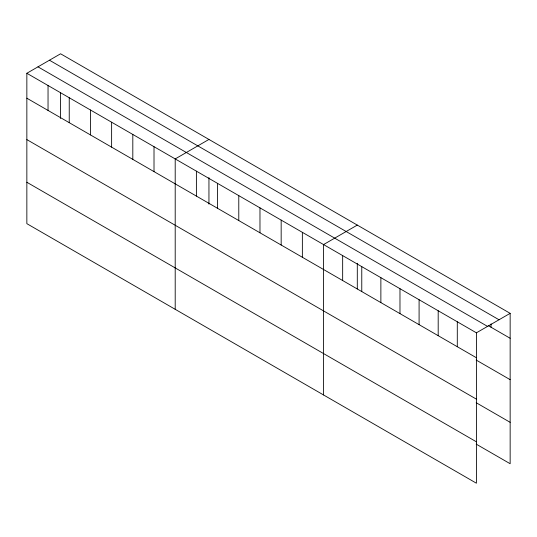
<?xml version="1.0" encoding="UTF-8"?>
<svg xmlns="http://www.w3.org/2000/svg" width="537" height="537" viewBox="0 0 537 537"><rect width="100%" height="100%" fill="white"/><g stroke="black" fill="none" stroke-linecap="round" stroke-linejoin="round"><path stroke-width="0.81" d="M60.594 92.794L60.594 118.462M26.85 73.274L476.406 332.819L476.406 483.213L26.85 223.66L26.85 73.274L60.594 53.787L510.15 313.339L510.15 463.726L476.185 444.119M208.947 139.439L175.203 158.925L175.203 309.312M357.3 225.09L323.556 244.577L323.556 394.964M476.406 332.819L510.15 313.339M49.458 60.218L499.014 319.763M488.214 325.603L510.15 338.27M37.986 66.843L487.542 326.389M26.85 98.204L476.406 357.749M476.185 360.058L510.15 379.666M26.85 139.607L476.406 399.152M476.185 402.716L510.15 422.324M26.85 182.265L476.406 441.81M491.046 323.912L491.046 327.234M457.296 321.791L457.296 346.721M438.192 310.755L438.192 335.692M419.088 299.727L419.088 324.657M399.978 288.698L399.978 313.628M380.874 277.669L380.874 302.6M361.77 266.634L361.77 291.564M357.3 263.271L357.3 288.94M342.66 255.605L342.66 280.536M302.365 232.34L302.365 257.27M281.166 220.103L281.166 245.033M259.975 207.866L259.975 232.796M238.784 195.629L238.784 220.559M217.592 183.392L217.592 208.322M208.947 177.619L208.947 204.114M196.394 171.162L196.394 196.092M154.012 146.688L154.012 171.618M132.814 134.451L132.814 159.382M111.622 122.214L111.622 147.145M90.431 109.978L90.431 134.908M69.239 97.747L69.239 122.678M48.041 85.511L48.041 110.441"/></g></svg>
